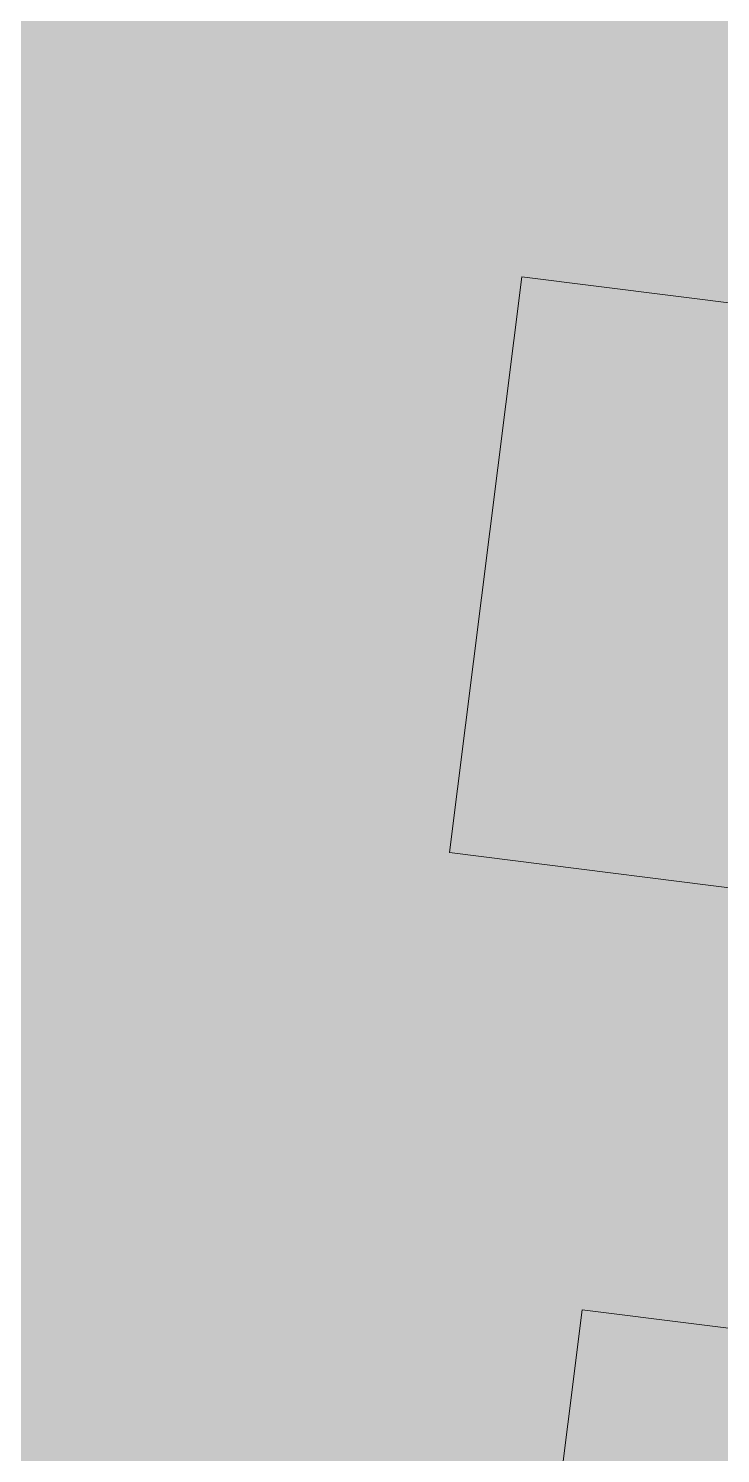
# Model space of a CAD drawing. Header units: metres. Extents: x -4 to 509425, y 7549 to 4732445.
# Drawn here: x 476026.887 to 476027.664, y 4719731.655 to 4719733.256 of the extents above; entities that cross this region are included whole.
import ezdxf

# ---------------------------------------------------------------- set-up
doc = ezdxf.new("R2010")
doc.units = ezdxf.units.M
doc.header["$LTSCALE"] = 0.01
doc.header["$MEASUREMENT"] = 0
doc.layers.get('0').update_dxf_attribs({"lineweight": 0})
doc.layers.add('_SUBESTACIÓN', color=1, linetype='Continuous')
doc.layers.add('SUBESTACION LA VID', color=253, linetype='Continuous')

# ---------------------------------------------------------------- blocks, each defined once
blk = doc.blocks.new('A$Cfff6051d')
at = {"layer": 'SUBESTACION LA VID', "lineweight": 15}
for points in [[(476028.1412, 4719732.2323), (476028.5528, 4719732.1807), (476028.6339, 4719732.8275), (476027.4411, 4719732.9771), (476027.36, 4719732.3303), (476027.7632, 4719732.2797)], [(476028.2733, 4719731.7209), (476028.1775, 4719730.9564), (476027.4131, 4719731.0523), (476027.5089, 4719731.8167), (476028.2733, 4719731.7209)], [(476028.1775, 4719730.9564), (476028.2733, 4719731.7209), (476027.5089, 4719731.8167), (476027.4131, 4719731.0523), (476028.1775, 4719730.9564)], [(476028.1775, 4719730.9564), (476028.2733, 4719731.7209), (476027.5089, 4719731.8167), (476027.4131, 4719731.0523), (476028.1775, 4719730.9564)]]:
    blk.add_lwpolyline(points, dxfattribs=at)

msp = doc.modelspace()

# ---------------------------------------------------------------- hatches: boundary and pattern name
at = {"layer": '_SUBESTACIÓN', "transparency": 33554559}
h = msp.add_hatch(color=1, dxfattribs=at)
h.dxf.hatch_style = 1
h.paths.add_polyline_path([(475968.6399, 4719805.825), (476089.9386, 4719790.615), (476078.1686, 4719696.74), (475956.8686, 4719711.9502)])

# ---------------------------------------------------------------- block references
at = {"linetype": 'Continuous'}
msp.add_blockref('A$Cfff6051d', (0, 0), dxfattribs=at)

doc.saveas('drawing.dxf')
